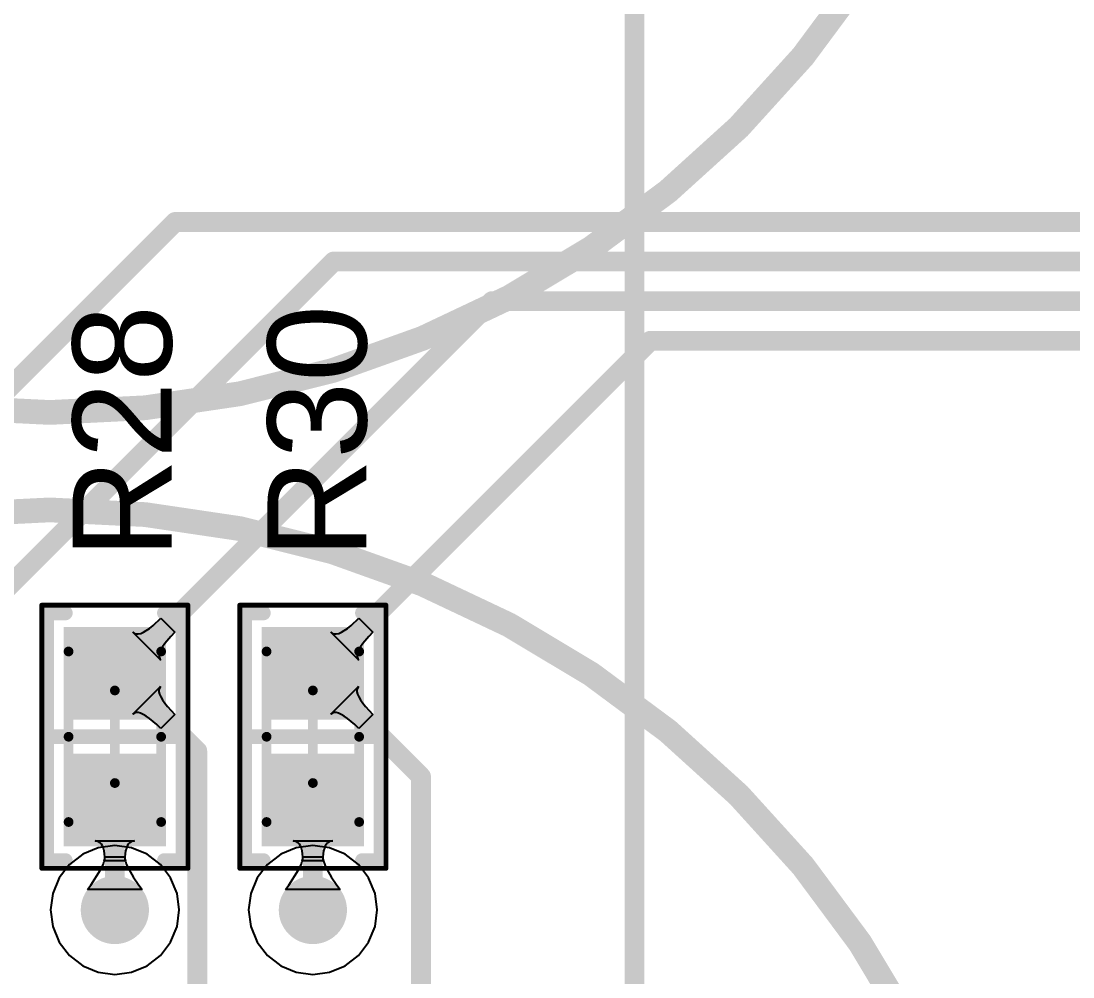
# Model space of a CAD drawing. Header units: inches. Extents: x -0.01 to 3.94, y -0.06 to 4.68.
# Drawn here: x 0.3821 to 0.8071, y 1.5829 to 1.9692 of the extents above; entities that cross this region are included whole.
import ezdxf

# ---------------------------------------------------------------- set-up
doc = ezdxf.new("R2010")
doc.units = ezdxf.units.IN
doc.header["$MEASUREMENT"] = 0
for name, color, linetype in [('Bottom Layer', 5, 'Continuous'), ('Int1 -GND)', 16, 'Continuous'), ('Int2 -PWR)', 76, 'Continuous'), ('PCBD Notes', 76, 'Continuous'), ('Top 3D Body', 56, 'Continuous'), ('Top Courtyard', 56, 'Continuous'), ('Top Layer', 1, 'Continuous'), ('Top Overlay', 2, 'Continuous'), ('Top Paste', 8, 'Continuous'), ('Top Solder', 216, 'Continuous'), ('Via Holes', 16, 'Continuous')]:
    doc.layers.add(name, color=color, linetype=linetype)
doc.styles.add('Arial', font='', dxfattribs={"height": 0.2})
doc.styles.get('Arial').set_extended_font_data('Arial')

# ---------------------------------------------------------------- blocks, each defined once
blk = doc.blocks.new('RES_0603_1608_524')
at = {"layer": 'Top Layer'}
for points in [[(-0.0423222, -0.0187007), (-0.0423222, 0.0187009), (-0.0088576, 0.0187009), (-0.0088576, -0.0187007)], [(0.0088578, -0.0187007), (0.0088578, 0.0187009), (0.0423224, 0.0187009), (0.0423224, -0.0187007)]]:
    blk.add_hatch(color=1, dxfattribs=at).paths.add_polyline_path(points)
at = {"layer": 'Top Paste'}
for points in [[(-0.0423222, -0.0187007), (-0.0423222, 0.0187009), (-0.0088576, 0.0187009), (-0.0088576, -0.0187007)], [(0.0088578, -0.0187007), (0.0088578, 0.0187009), (0.0423224, 0.0187009), (0.0423224, -0.0187007)]]:
    blk.add_hatch(color=8, dxfattribs=at).paths.add_polyline_path(points)
at = {"layer": 'Top Solder'}
for points in [[(-0.0442907, -0.0206692), (-0.0442907, 0.0206694), (-0.0068891, 0.0206694), (-0.0068891, -0.0206692)], [(0.0068893, -0.0206692), (0.0068893, 0.0206694), (0.0442909, 0.0206694), (0.0442909, -0.0206692)]]:
    blk.add_hatch(color=216, dxfattribs=at).paths.add_polyline_path(points)
at = {"layer": 'Top 3D Body'}
for points in [[(-0.0344479, 0.0187001, 0.003937, 0.003937, 0), (0.0344481, 0.0187001, 0.003937, 0.003937, 0)], [(-0.0344479, 0.0187001, 0.003937, 0.003937, 0), (-0.0344479, -0.0186999, 0.003937, 0.003937, 0)], [(0.0344481, 0.0187001, 0.003937, 0.003937, 0), (0.0344481, -0.0186999, 0.003937, 0.003937, 0)], [(-0.0344479, -0.0186999, 0.003937, 0.003937, 0), (0.0344481, -0.0186999, 0.003937, 0.003937, 0)]]:
    blk.add_lwpolyline(points, format="xyseb", dxfattribs=at)
for points in [[(-0.0354321, 0.0187001, 0.0019685, 0.0019685, 1), (-0.0334637, 0.0187001, 0.0019685, 0.0019685, 1)], [(-0.0354321, 0.0187001, 0.0019685, 0.0019685, 1), (-0.0334637, 0.0187001, 0.0019685, 0.0019685, 1)], [(0.0334639, 0.0187001, 0.0019685, 0.0019685, 1), (0.0354323, 0.0187001, 0.0019685, 0.0019685, 1)], [(0.0334639, 0.0187001, 0.0019685, 0.0019685, 1), (0.0354323, 0.0187001, 0.0019685, 0.0019685, 1)], [(-0.0354321, -0.0186999, 0.0019685, 0.0019685, 1), (-0.0334637, -0.0186999, 0.0019685, 0.0019685, 1)], [(-0.0354321, -0.0186999, 0.0019685, 0.0019685, 1), (-0.0334637, -0.0186999, 0.0019685, 0.0019685, 1)], [(0.0334639, -0.0186999, 0.0019685, 0.0019685, 1), (0.0354323, -0.0186999, 0.0019685, 0.0019685, 1)], [(0.0334639, -0.0186999, 0.0019685, 0.0019685, 1), (0.0354323, -0.0186999, 0.0019685, 0.0019685, 1)]]:
    blk.add_lwpolyline(points, format="xyseb", close=True, dxfattribs=at)
at = {"layer": 'Top Courtyard'}
for points in [[(-0.0531499, 0.0295281, 0.0019685, 0.0019685, 0), (0.0531501, 0.0295281, 0.0019685, 0.0019685, 0)], [(-0.0531499, 0.0295281, 0.0019685, 0.0019685, 0), (-0.0531499, -0.0295279, 0.0019685, 0.0019685, 0)], [(0.0531501, 0.0295281, 0.0019685, 0.0019685, 0), (0.0531501, -0.0295279, 0.0019685, 0.0019685, 0)], [(1e-07, 0.0187001, 0.003937, 0.003937, 0), (1e-07, -0.0186999, 0.003937, 0.003937, 0)], [(-0.0186999, 1e-07, 0.003937, 0.003937, 0), (0.0187001, 1e-07, 0.003937, 0.003937, 0)], [(-0.0531499, -0.0295279, 0.0019685, 0.0019685, 0), (0.0531501, -0.0295279, 0.0019685, 0.0019685, 0)]]:
    blk.add_lwpolyline(points, format="xyseb", dxfattribs=at)
for points in [[(-0.053642, 0.0295281, 0.0009842, 0.0009842, 1), (-0.0526578, 0.0295281, 0.0009842, 0.0009842, 1)], [(-0.053642, 0.0295281, 0.0009842, 0.0009842, 1), (-0.0526578, 0.0295281, 0.0009842, 0.0009842, 1)], [(0.052658, 0.0295281, 0.0009842, 0.0009842, 1), (0.0536422, 0.0295281, 0.0009842, 0.0009842, 1)], [(0.052658, 0.0295281, 0.0009842, 0.0009842, 1), (0.0536422, 0.0295281, 0.0009842, 0.0009842, 1)], [(-0.0009841, 0.0187001, 0.0019685, 0.0019685, 1), (0.0009843, 0.0187001, 0.0019685, 0.0019685, 1)], [(-0.0196841, 1e-07, 0.0019685, 0.0019685, 1), (-0.0177157, 1e-07, 0.0019685, 0.0019685, 1)], [(0.0177159, 1e-07, 0.0019685, 0.0019685, 1), (0.0196843, 1e-07, 0.0019685, 0.0019685, 1)], [(-0.0009841, -0.0186999, 0.0019685, 0.0019685, 1), (0.0009843, -0.0186999, 0.0019685, 0.0019685, 1)], [(-0.053642, -0.0295279, 0.0009842, 0.0009842, 1), (-0.0526578, -0.0295279, 0.0009842, 0.0009842, 1)], [(-0.053642, -0.0295279, 0.0009842, 0.0009842, 1), (-0.0526578, -0.0295279, 0.0009842, 0.0009842, 1)], [(0.052658, -0.0295279, 0.0009842, 0.0009842, 1), (0.0536422, -0.0295279, 0.0009842, 0.0009842, 1)], [(0.052658, -0.0295279, 0.0009842, 0.0009842, 1), (0.0536422, -0.0295279, 0.0009842, 0.0009842, 1)]]:
    blk.add_lwpolyline(points, format="xyseb", close=True, dxfattribs=at)
at = {"layer": 'Top Overlay'}
for points in [[(-0.0499999, 0.0275581, 0.0059055, 0.0059055, 0), (0.0500001, 0.0275581, 0.0059055, 0.0059055, 0)], [(-0.0499999, 0.0275581, 0.0059055, 0.0059055, 0), (-0.0499999, 0.0200001, 0.0059055, 0.0059055, 0)], [(1e-07, 0.0275581, 0.0059055, 0.0059055, 0), (1e-07, -0.0275599, 0.0059055, 0.0059055, 0)], [(0.0500001, 0.0275581, 0.0059055, 0.0059055, 0), (0.0500001, 0.0200001, 0.0059055, 0.0059055, 0)], [(-0.0499999, -0.0199999, 0.0059055, 0.0059055, 0), (-0.0499999, -0.0275599, 0.0059055, 0.0059055, 0)], [(0.0500001, -0.0199999, 0.0059055, 0.0059055, 0), (0.0500001, -0.0275599, 0.0059055, 0.0059055, 0)], [(-0.0499999, -0.0275599, 0.0059055, 0.0059055, 0), (0.0500001, -0.0275599, 0.0059055, 0.0059055, 0)]]:
    blk.add_lwpolyline(points, format="xyseb", dxfattribs=at)
for points in [[(-0.0514763, 0.0275581, 0.0029527, 0.0029527, 1), (-0.0485235, 0.0275581, 0.0029527, 0.0029527, 1)], [(-0.0514763, 0.0275581, 0.0029527, 0.0029527, 1), (-0.0485235, 0.0275581, 0.0029527, 0.0029527, 1)], [(-0.0014763, 0.0275581, 0.0029527, 0.0029527, 1), (0.0014765, 0.0275581, 0.0029527, 0.0029527, 1)], [(0.0485237, 0.0275581, 0.0029527, 0.0029527, 1), (0.0514765, 0.0275581, 0.0029527, 0.0029527, 1)], [(0.0485237, 0.0275581, 0.0029527, 0.0029527, 1), (0.0514765, 0.0275581, 0.0029527, 0.0029527, 1)], [(-0.0514763, 0.0200001, 0.0029527, 0.0029527, 1), (-0.0485235, 0.0200001, 0.0029527, 0.0029527, 1)], [(0.0485237, 0.0200001, 0.0029527, 0.0029527, 1), (0.0514765, 0.0200001, 0.0029527, 0.0029527, 1)], [(-0.0514763, -0.0199999, 0.0029527, 0.0029527, 1), (-0.0485235, -0.0199999, 0.0029527, 0.0029527, 1)], [(0.0485237, -0.0199999, 0.0029527, 0.0029527, 1), (0.0514765, -0.0199999, 0.0029527, 0.0029527, 1)], [(-0.0514763, -0.0275599, 0.0029527, 0.0029527, 1), (-0.0485235, -0.0275599, 0.0029527, 0.0029527, 1)], [(-0.0514763, -0.0275599, 0.0029527, 0.0029527, 1), (-0.0485235, -0.0275599, 0.0029527, 0.0029527, 1)], [(-0.0014763, -0.0275599, 0.0029527, 0.0029527, 1), (0.0014765, -0.0275599, 0.0029527, 0.0029527, 1)], [(0.0485237, -0.0275599, 0.0029527, 0.0029527, 1), (0.0514765, -0.0275599, 0.0029527, 0.0029527, 1)], [(0.0485237, -0.0275599, 0.0029527, 0.0029527, 1), (0.0514765, -0.0275599, 0.0029527, 0.0029527, 1)]]:
    blk.add_lwpolyline(points, format="xyseb", close=True, dxfattribs=at)
blk = doc.blocks.new('RES_0603_1608_526')
at = {"layer": 'Top Layer'}
for points in [[(-0.0423222, -0.0187007), (-0.0423222, 0.0187009), (-0.0088576, 0.0187009), (-0.0088576, -0.0187007)], [(0.0088578, -0.0187007), (0.0088578, 0.0187009), (0.0423224, 0.0187009), (0.0423224, -0.0187007)]]:
    blk.add_hatch(color=1, dxfattribs=at).paths.add_polyline_path(points)
at = {"layer": 'Top Paste'}
for points in [[(-0.0423222, -0.0187007), (-0.0423222, 0.0187009), (-0.0088576, 0.0187009), (-0.0088576, -0.0187007)], [(0.0088578, -0.0187007), (0.0088578, 0.0187009), (0.0423224, 0.0187009), (0.0423224, -0.0187007)]]:
    blk.add_hatch(color=8, dxfattribs=at).paths.add_polyline_path(points)
at = {"layer": 'Top Solder'}
for points in [[(-0.0442907, -0.0206692), (-0.0442907, 0.0206694), (-0.0068891, 0.0206694), (-0.0068891, -0.0206692)], [(0.0068893, -0.0206692), (0.0068893, 0.0206694), (0.0442909, 0.0206694), (0.0442909, -0.0206692)]]:
    blk.add_hatch(color=216, dxfattribs=at).paths.add_polyline_path(points)
at = {"layer": 'Top 3D Body'}
for points in [[(-0.0344479, 0.0187001, 0.003937, 0.003937, 0), (0.0344481, 0.0187001, 0.003937, 0.003937, 0)], [(-0.0344479, 0.0187001, 0.003937, 0.003937, 0), (-0.0344479, -0.0186999, 0.003937, 0.003937, 0)], [(0.0344481, 0.0187001, 0.003937, 0.003937, 0), (0.0344481, -0.0186999, 0.003937, 0.003937, 0)], [(-0.0344479, -0.0186999, 0.003937, 0.003937, 0), (0.0344481, -0.0186999, 0.003937, 0.003937, 0)]]:
    blk.add_lwpolyline(points, format="xyseb", dxfattribs=at)
for points in [[(-0.0354321, 0.0187001, 0.0019685, 0.0019685, 1), (-0.0334637, 0.0187001, 0.0019685, 0.0019685, 1)], [(-0.0354321, 0.0187001, 0.0019685, 0.0019685, 1), (-0.0334637, 0.0187001, 0.0019685, 0.0019685, 1)], [(0.0334639, 0.0187001, 0.0019685, 0.0019685, 1), (0.0354323, 0.0187001, 0.0019685, 0.0019685, 1)], [(0.0334639, 0.0187001, 0.0019685, 0.0019685, 1), (0.0354323, 0.0187001, 0.0019685, 0.0019685, 1)], [(-0.0354321, -0.0186999, 0.0019685, 0.0019685, 1), (-0.0334637, -0.0186999, 0.0019685, 0.0019685, 1)], [(-0.0354321, -0.0186999, 0.0019685, 0.0019685, 1), (-0.0334637, -0.0186999, 0.0019685, 0.0019685, 1)], [(0.0334639, -0.0186999, 0.0019685, 0.0019685, 1), (0.0354323, -0.0186999, 0.0019685, 0.0019685, 1)], [(0.0334639, -0.0186999, 0.0019685, 0.0019685, 1), (0.0354323, -0.0186999, 0.0019685, 0.0019685, 1)]]:
    blk.add_lwpolyline(points, format="xyseb", close=True, dxfattribs=at)
at = {"layer": 'Top Courtyard'}
for points in [[(-0.0531499, 0.0295281, 0.0019685, 0.0019685, 0), (0.0531501, 0.0295281, 0.0019685, 0.0019685, 0)], [(-0.0531499, 0.0295281, 0.0019685, 0.0019685, 0), (-0.0531499, -0.0295279, 0.0019685, 0.0019685, 0)], [(0.0531501, 0.0295281, 0.0019685, 0.0019685, 0), (0.0531501, -0.0295279, 0.0019685, 0.0019685, 0)], [(1e-07, 0.0187001, 0.003937, 0.003937, 0), (1e-07, -0.0186999, 0.003937, 0.003937, 0)], [(-0.0186999, 1e-07, 0.003937, 0.003937, 0), (0.0187001, 1e-07, 0.003937, 0.003937, 0)], [(-0.0531499, -0.0295279, 0.0019685, 0.0019685, 0), (0.0531501, -0.0295279, 0.0019685, 0.0019685, 0)]]:
    blk.add_lwpolyline(points, format="xyseb", dxfattribs=at)
for points in [[(-0.053642, 0.0295281, 0.0009842, 0.0009842, 1), (-0.0526578, 0.0295281, 0.0009842, 0.0009842, 1)], [(-0.053642, 0.0295281, 0.0009842, 0.0009842, 1), (-0.0526578, 0.0295281, 0.0009842, 0.0009842, 1)], [(0.052658, 0.0295281, 0.0009842, 0.0009842, 1), (0.0536422, 0.0295281, 0.0009842, 0.0009842, 1)], [(0.052658, 0.0295281, 0.0009842, 0.0009842, 1), (0.0536422, 0.0295281, 0.0009842, 0.0009842, 1)], [(-0.0009841, 0.0187001, 0.0019685, 0.0019685, 1), (0.0009843, 0.0187001, 0.0019685, 0.0019685, 1)], [(-0.0196841, 1e-07, 0.0019685, 0.0019685, 1), (-0.0177157, 1e-07, 0.0019685, 0.0019685, 1)], [(0.0177159, 1e-07, 0.0019685, 0.0019685, 1), (0.0196843, 1e-07, 0.0019685, 0.0019685, 1)], [(-0.0009841, -0.0186999, 0.0019685, 0.0019685, 1), (0.0009843, -0.0186999, 0.0019685, 0.0019685, 1)], [(-0.053642, -0.0295279, 0.0009842, 0.0009842, 1), (-0.0526578, -0.0295279, 0.0009842, 0.0009842, 1)], [(-0.053642, -0.0295279, 0.0009842, 0.0009842, 1), (-0.0526578, -0.0295279, 0.0009842, 0.0009842, 1)], [(0.052658, -0.0295279, 0.0009842, 0.0009842, 1), (0.0536422, -0.0295279, 0.0009842, 0.0009842, 1)], [(0.052658, -0.0295279, 0.0009842, 0.0009842, 1), (0.0536422, -0.0295279, 0.0009842, 0.0009842, 1)]]:
    blk.add_lwpolyline(points, format="xyseb", close=True, dxfattribs=at)
at = {"layer": 'Top Overlay'}
for points in [[(-0.0499999, 0.0275581, 0.0059055, 0.0059055, 0), (0.0500001, 0.0275581, 0.0059055, 0.0059055, 0)], [(-0.0499999, 0.0275581, 0.0059055, 0.0059055, 0), (-0.0499999, 0.0200001, 0.0059055, 0.0059055, 0)], [(1e-07, 0.0275581, 0.0059055, 0.0059055, 0), (1e-07, -0.0275599, 0.0059055, 0.0059055, 0)], [(0.0500001, 0.0275581, 0.0059055, 0.0059055, 0), (0.0500001, 0.0200001, 0.0059055, 0.0059055, 0)], [(-0.0499999, -0.0199999, 0.0059055, 0.0059055, 0), (-0.0499999, -0.0275599, 0.0059055, 0.0059055, 0)], [(0.0500001, -0.0199999, 0.0059055, 0.0059055, 0), (0.0500001, -0.0275599, 0.0059055, 0.0059055, 0)], [(-0.0499999, -0.0275599, 0.0059055, 0.0059055, 0), (0.0500001, -0.0275599, 0.0059055, 0.0059055, 0)]]:
    blk.add_lwpolyline(points, format="xyseb", dxfattribs=at)
for points in [[(-0.0514763, 0.0275581, 0.0029527, 0.0029527, 1), (-0.0485235, 0.0275581, 0.0029527, 0.0029527, 1)], [(-0.0514763, 0.0275581, 0.0029527, 0.0029527, 1), (-0.0485235, 0.0275581, 0.0029527, 0.0029527, 1)], [(-0.0014763, 0.0275581, 0.0029527, 0.0029527, 1), (0.0014765, 0.0275581, 0.0029527, 0.0029527, 1)], [(0.0485237, 0.0275581, 0.0029527, 0.0029527, 1), (0.0514765, 0.0275581, 0.0029527, 0.0029527, 1)], [(0.0485237, 0.0275581, 0.0029527, 0.0029527, 1), (0.0514765, 0.0275581, 0.0029527, 0.0029527, 1)], [(-0.0514763, 0.0200001, 0.0029527, 0.0029527, 1), (-0.0485235, 0.0200001, 0.0029527, 0.0029527, 1)], [(0.0485237, 0.0200001, 0.0029527, 0.0029527, 1), (0.0514765, 0.0200001, 0.0029527, 0.0029527, 1)], [(-0.0514763, -0.0199999, 0.0029527, 0.0029527, 1), (-0.0485235, -0.0199999, 0.0029527, 0.0029527, 1)], [(0.0485237, -0.0199999, 0.0029527, 0.0029527, 1), (0.0514765, -0.0199999, 0.0029527, 0.0029527, 1)], [(-0.0514763, -0.0275599, 0.0029527, 0.0029527, 1), (-0.0485235, -0.0275599, 0.0029527, 0.0029527, 1)], [(-0.0514763, -0.0275599, 0.0029527, 0.0029527, 1), (-0.0485235, -0.0275599, 0.0029527, 0.0029527, 1)], [(-0.0014763, -0.0275599, 0.0029527, 0.0029527, 1), (0.0014765, -0.0275599, 0.0029527, 0.0029527, 1)], [(0.0485237, -0.0275599, 0.0029527, 0.0029527, 1), (0.0514765, -0.0275599, 0.0029527, 0.0029527, 1)], [(0.0485237, -0.0275599, 0.0029527, 0.0029527, 1), (0.0514765, -0.0275599, 0.0029527, 0.0029527, 1)]]:
    blk.add_lwpolyline(points, format="xyseb", close=True, dxfattribs=at)

msp = doc.modelspace()

# ---------------------------------------------------------------- hatches: boundary and pattern name
at = {"layer": 'Bottom Layer'}
h = msp.add_hatch(color=5, dxfattribs=at)
edge = h.paths.add_edge_path()
edge.add_arc((0.4199999, 1.6100001), 0.0137795, 0, 360)
h = msp.add_hatch(color=5, dxfattribs=at)
edge = h.paths.add_edge_path()
edge.add_arc((0.5, 1.61), 0.0137795, 0, 360)
at = {"layer": 'Int1 -GND)'}
h = msp.add_hatch(color=7, dxfattribs=at)
edge = h.paths.add_edge_path()
edge.add_arc((0.4199999, 1.6100001), 0.0137795, 0, 360)
h = msp.add_hatch(color=7, dxfattribs=at)
edge = h.paths.add_edge_path()
edge.add_arc((0.5, 1.61), 0.0137795, 0, 360)
at = {"layer": 'Int2 -PWR)'}
h = msp.add_hatch(color=7, dxfattribs=at)
edge = h.paths.add_edge_path()
edge.add_arc((0.4199999, 1.6100001), 0.0137795, 0, 360)
h = msp.add_hatch(color=7, dxfattribs=at)
edge = h.paths.add_edge_path()
edge.add_arc((0.5, 1.61), 0.0137795, 0, 360)
at = {"layer": 'Top Layer'}
h = msp.add_hatch(color=1, dxfattribs=at)
edge = h.paths.add_edge_path()
edge.add_arc((0.4199999, 1.6100001), 0.0137795, 0, 360)
h = msp.add_hatch(color=1, dxfattribs=at)
edge = h.paths.add_edge_path()
edge.add_arc((0.5, 1.61), 0.0137795, 0, 360)
at = {"layer": 'Via Holes'}
h = msp.add_hatch(color=7, dxfattribs=at)
edge = h.paths.add_edge_path()
edge.add_arc((0.4199999, 1.6100001), 0.0068897, 0, 360)
h = msp.add_hatch(color=7, dxfattribs=at)
edge = h.paths.add_edge_path()
edge.add_arc((0.5, 1.61), 0.0068897, 0, 360)

# ---------------------------------------------------------------- linework, layer by layer
at = {"layer": 'Bottom Layer'}
msp.add_lwpolyline([(0.6299213, 2.9207781, 0.008, 0.008, 0), (0.6299214, 1.2199214, 0.008, 0.008, 0)], format="xyseb", dxfattribs=at)
at = {"layer": 'Int2 -PWR)'}
for p, q in [((0.4069989, 1.6325185), (0.4016137, 1.6283863)), ((0.4132701, 1.6351161), (0.4069989, 1.6325185)), ((0.4199999, 1.6360021), (0.4132701, 1.6351161)), ((0.4267297, 1.6351161), (0.4199999, 1.6360021)), ((0.4330009, 1.6325185), (0.4267297, 1.6351161)), ((0.4383861, 1.6283863), (0.4330009, 1.6325185)), ((0.486999, 1.6325184), (0.4816138, 1.6283862)), ((0.4932702, 1.635116), (0.486999, 1.6325184)), ((0.5, 1.636002), (0.4932702, 1.635116)), ((0.5067298, 1.635116), (0.5, 1.636002)), ((0.513001, 1.6325184), (0.5067298, 1.635116)), ((0.5183862, 1.6283862), (0.513001, 1.6325184)), ((0.4016137, 1.6283863), (0.3974815, 1.6230011)), ((0.4425183, 1.6230011), (0.4383861, 1.6283863)), ((0.4816138, 1.6283862), (0.4774816, 1.623001)), ((0.5225184, 1.623001), (0.5183862, 1.6283862)), ((0.3974815, 1.6230011), (0.3948839, 1.6167299)), ((0.4451159, 1.6167299), (0.4425183, 1.6230011)), ((0.4774816, 1.623001), (0.474884, 1.6167298)), ((0.525116, 1.6167298), (0.5225184, 1.623001)), ((0.3948839, 1.6167299), (0.3939979, 1.6100001)), ((0.4460019, 1.6100001), (0.4451159, 1.6167299)), ((0.474884, 1.6167298), (0.473998, 1.61)), ((0.526002, 1.61), (0.525116, 1.6167298)), ((0.3939979, 1.6100001), (0.3948839, 1.6032703)), ((0.4451159, 1.6032703), (0.4460019, 1.6100001)), ((0.473998, 1.61), (0.474884, 1.6032702)), ((0.525116, 1.6032702), (0.526002, 1.61)), ((0.3948839, 1.6032703), (0.3974815, 1.5969991)), ((0.4425183, 1.5969991), (0.4451159, 1.6032703)), ((0.474884, 1.6032702), (0.4774816, 1.596999)), ((0.5225184, 1.596999), (0.525116, 1.6032702)), ((0.3974815, 1.5969991), (0.4016137, 1.5916139)), ((0.4383861, 1.5916139), (0.4425183, 1.5969991)), ((0.4774816, 1.596999), (0.4816138, 1.5916138)), ((0.5183862, 1.5916138), (0.5225184, 1.596999)), ((0.4016137, 1.5916139), (0.4069989, 1.5874817)), ((0.4330009, 1.5874817), (0.4383861, 1.5916139)), ((0.4816138, 1.5916138), (0.486999, 1.5874816)), ((0.513001, 1.5874816), (0.5183862, 1.5916138)), ((0.4069989, 1.5874817), (0.4132701, 1.5848841)), ((0.4267297, 1.5848841), (0.4330009, 1.5874817)), ((0.486999, 1.5874816), (0.4932702, 1.584884)), ((0.5067298, 1.584884), (0.513001, 1.5874816)), ((0.4132701, 1.5848841), (0.4199999, 1.5839981)), ((0.4199999, 1.5839981), (0.4267297, 1.5848841)), ((0.4932702, 1.584884), (0.5, 1.583998)), ((0.5, 1.583998), (0.5067298, 1.584884))]:
    msp.add_line(p, q, dxfattribs=at)
at = {"layer": 'PCBD Notes'}
for points in [[(0.7874016, 2.2047244, 0.01, 0.01, 1), (0, 2.2047244, 0.01, 0.01, 1)], [(0.7874016, 1.3779527, 0.01, 0.01, 1), (0, 1.3779527, 0.01, 0.01, 1)]]:
    msp.add_lwpolyline(points, format="xyseb", close=True, dxfattribs=at)
at = {"layer": 'Top Layer'}
for p, q in [((0.4354129, 1.7249177), (0.4385807, 1.7278593)), ((0.4385807, 1.7278593), (0.4442376, 1.7222024)), ((0.5154129, 1.7249177), (0.5185807, 1.7278593)), ((0.5185807, 1.7278593), (0.5242376, 1.7222024)), ((0.4385807, 1.7108887), (0.427267, 1.7222024)), ((0.427267, 1.7222024), (0.4278892, 1.7217499)), ((0.4278892, 1.7217499), (0.4286246, 1.7215236)), ((0.4286246, 1.7215236), (0.4294732, 1.7215236)), ((0.4294732, 1.7215236), (0.4304348, 1.7217499)), ((0.4304348, 1.7217499), (0.4315096, 1.7222024)), ((0.4315096, 1.7222024), (0.4326976, 1.7228812)), ((0.4326976, 1.7228812), (0.4339986, 1.7237863)), ((0.4339986, 1.7237863), (0.4354129, 1.7249177)), ((0.4442376, 1.7222024), (0.4426536, 1.7205619)), ((0.5185807, 1.7108887), (0.507267, 1.7222024)), ((0.507267, 1.7222024), (0.5078892, 1.7217499)), ((0.5078892, 1.7217499), (0.5086246, 1.7215236)), ((0.5086246, 1.7215236), (0.5094732, 1.7215236)), ((0.5094732, 1.7215236), (0.5104348, 1.7217499)), ((0.5104348, 1.7217499), (0.5115096, 1.7222024)), ((0.5115096, 1.7222024), (0.5126976, 1.7228812)), ((0.5126976, 1.7228812), (0.5139986, 1.7237863)), ((0.5139986, 1.7237863), (0.5154129, 1.7249177)), ((0.5242376, 1.7222024), (0.5226536, 1.7205619)), ((0.4401646, 1.7176203), (0.4392595, 1.7163193)), ((0.4426536, 1.7205619), (0.4401646, 1.7176203)), ((0.5201646, 1.7176203), (0.5192595, 1.7163193)), ((0.5226536, 1.7205619), (0.5201646, 1.7176203)), ((0.4381282, 1.7140565), (0.4379019, 1.7130949)), ((0.4379019, 1.7130949), (0.4379019, 1.7122463)), ((0.4385807, 1.7151313), (0.4381282, 1.7140565)), ((0.4392595, 1.7163193), (0.4385807, 1.7151313)), ((0.5181282, 1.7140565), (0.5179019, 1.7130949)), ((0.5179019, 1.7130949), (0.5179019, 1.7122463)), ((0.5185807, 1.7151313), (0.5181282, 1.7140565)), ((0.5192595, 1.7163193), (0.5185807, 1.7151313)), ((0.4379019, 1.7122463), (0.4381282, 1.7115109)), ((0.4381282, 1.7115109), (0.4385807, 1.7108887)), ((0.5179019, 1.7122463), (0.5181282, 1.7115109)), ((0.5181282, 1.7115109), (0.5185807, 1.7108887)), ((0.427267, 1.6890978), (0.4384607, 1.7002915)), ((0.4384607, 1.7002915), (0.4380202, 1.6996801)), ((0.507267, 1.6890978), (0.5184607, 1.7002915)), ((0.5184607, 1.7002915), (0.5180202, 1.6996801)), ((0.4380202, 1.6996801), (0.4378059, 1.6989531)), ((0.4378059, 1.6989531), (0.4378179, 1.6981105)), ((0.4378179, 1.6981105), (0.4380562, 1.6971525)), ((0.4380562, 1.6971525), (0.4385207, 1.6960789)), ((0.4385207, 1.6960789), (0.4392115, 1.6948897)), ((0.5180202, 1.6996801), (0.5178059, 1.6989531)), ((0.5178059, 1.6989531), (0.5178179, 1.6981105)), ((0.5178179, 1.6981105), (0.5180562, 1.6971525)), ((0.5180562, 1.6971525), (0.5185207, 1.6960789)), ((0.5185207, 1.6960789), (0.5192115, 1.6948897)), ((0.4392115, 1.6948897), (0.4401286, 1.6935851)), ((0.4401286, 1.6935851), (0.441272, 1.6921648)), ((0.441272, 1.6921648), (0.4442376, 1.6889778)), ((0.5192115, 1.6948897), (0.5201286, 1.6935851)), ((0.5201286, 1.6935851), (0.521272, 1.6921648)), ((0.521272, 1.6921648), (0.5242376, 1.6889778)), ((0.4278784, 1.6895383), (0.427267, 1.6890978)), ((0.4286054, 1.6897526), (0.4278784, 1.6895383)), ((0.429448, 1.6897406), (0.4286054, 1.6897526)), ((0.430406, 1.6895023), (0.429448, 1.6897406)), ((0.4314796, 1.6890378), (0.430406, 1.6895023)), ((0.4326688, 1.688347), (0.4314796, 1.6890378)), ((0.4339734, 1.6874299), (0.4326688, 1.688347)), ((0.4369294, 1.6849169), (0.4339734, 1.6874299)), ((0.4442376, 1.6889778), (0.4385807, 1.6833209)), ((0.5078784, 1.6895383), (0.507267, 1.6890978)), ((0.5086054, 1.6897526), (0.5078784, 1.6895383)), ((0.509448, 1.6897406), (0.5086054, 1.6897526)), ((0.510406, 1.6895023), (0.509448, 1.6897406)), ((0.5114796, 1.6890378), (0.510406, 1.6895023)), ((0.5126688, 1.688347), (0.5114796, 1.6890378)), ((0.5139734, 1.6874299), (0.5126688, 1.688347)), ((0.5169294, 1.6849169), (0.5139734, 1.6874299)), ((0.5242376, 1.6889778), (0.5185807, 1.6833209)), ((0.4385807, 1.6833209), (0.4369294, 1.6849169)), ((0.5185807, 1.6833209), (0.5169294, 1.6849169)), ((0.4127599, 1.6378366), (0.4119999, 1.6379178)), ((0.4119999, 1.6379178), (0.4279999, 1.6379178)), ((0.4134399, 1.637593), (0.4127599, 1.6378366)), ((0.4140399, 1.637187), (0.4134399, 1.637593)), ((0.4145599, 1.6366186), (0.4140399, 1.637187)), ((0.4149999, 1.6358878), (0.4145599, 1.6366186)), ((0.4254399, 1.6366186), (0.4249999, 1.6358878)), ((0.4259599, 1.637187), (0.4254399, 1.6366186)), ((0.4265599, 1.637593), (0.4259599, 1.637187)), ((0.4272399, 1.6378366), (0.4265599, 1.637593)), ((0.4279999, 1.6379178), (0.4272399, 1.6378366)), ((0.4927599, 1.6378366), (0.4919999, 1.6379178)), ((0.4919999, 1.6379178), (0.5079999, 1.6379178)), ((0.4934399, 1.637593), (0.4927599, 1.6378366)), ((0.4940399, 1.637187), (0.4934399, 1.637593)), ((0.4945599, 1.6366186), (0.4940399, 1.637187)), ((0.4949999, 1.6358878), (0.4945599, 1.6366186)), ((0.5054399, 1.6366186), (0.5049999, 1.6358878)), ((0.5059599, 1.637187), (0.5054399, 1.6366186)), ((0.5065599, 1.637593), (0.5059599, 1.637187)), ((0.5072399, 1.6378366), (0.5065599, 1.637593)), ((0.5079999, 1.6379178), (0.5072399, 1.6378366)), ((0.4153599, 1.6349946), (0.4149999, 1.6358878)), ((0.4156399, 1.633939), (0.4153599, 1.6349946)), ((0.4158399, 1.632721), (0.4156399, 1.633939)), ((0.4159599, 1.6313406), (0.4158399, 1.632721)), ((0.4241599, 1.632721), (0.4240399, 1.6313406)), ((0.4243599, 1.633939), (0.4241599, 1.632721)), ((0.4246399, 1.6349946), (0.4243599, 1.633939)), ((0.4249999, 1.6358878), (0.4246399, 1.6349946)), ((0.4953599, 1.6349946), (0.4949999, 1.6358878)), ((0.4956399, 1.633939), (0.4953599, 1.6349946)), ((0.4958399, 1.632721), (0.4956399, 1.633939)), ((0.4959599, 1.6313406), (0.4958399, 1.632721)), ((0.5041599, 1.632721), (0.5040399, 1.6313406)), ((0.5043599, 1.633939), (0.5041599, 1.632721)), ((0.5046399, 1.6349946), (0.5043599, 1.633939)), ((0.5049999, 1.6358878), (0.5046399, 1.6349946)), ((0.4148769, 1.6275053), (0.4153682, 1.6286579)), ((0.4153682, 1.6286579), (0.4157192, 1.6297002)), ((0.4157192, 1.6297002), (0.4159297, 1.6306322)), ((0.4159297, 1.6306322), (0.4159999, 1.631454)), ((0.4159999, 1.6297978), (0.4159599, 1.6313406)), ((0.4159999, 1.631454), (0.4239999, 1.631454)), ((0.4239999, 1.6297978), (0.4159999, 1.6297978)), ((0.4239999, 1.631454), (0.4240701, 1.6306322)), ((0.4240399, 1.6313406), (0.4239999, 1.6297978)), ((0.4240701, 1.6306322), (0.4242806, 1.6297002)), ((0.4242806, 1.6297002), (0.4246316, 1.6286579)), ((0.4246316, 1.6286579), (0.4251229, 1.6275053)), ((0.4948769, 1.6275052), (0.4953682, 1.6286577)), ((0.4953682, 1.6286577), (0.4957192, 1.6297)), ((0.4957192, 1.6297), (0.4959297, 1.6306321)), ((0.4959297, 1.6306321), (0.4959999, 1.6314539)), ((0.4959999, 1.6297978), (0.4959599, 1.6313406)), ((0.4959999, 1.6314539), (0.5039999, 1.631454)), ((0.5039999, 1.6297978), (0.4959999, 1.6297978)), ((0.5039999, 1.631454), (0.5040701, 1.6306322)), ((0.5040399, 1.6313406), (0.5039999, 1.6297978)), ((0.5040701, 1.6306322), (0.5042806, 1.6297001)), ((0.5042806, 1.6297001), (0.5046316, 1.6286578)), ((0.5046316, 1.6286578), (0.5051229, 1.6275053)), ((0.4103149, 1.6200888), (0.4142453, 1.6262425)), ((0.4142453, 1.6262425), (0.4148769, 1.6275053)), ((0.4251229, 1.6275053), (0.4257545, 1.6262425)), ((0.4257545, 1.6262425), (0.427439, 1.6233861)), ((0.4903149, 1.6200886), (0.4942453, 1.6262424)), ((0.4942453, 1.6262424), (0.4948769, 1.6275052)), ((0.5051229, 1.6275053), (0.5057546, 1.6262425)), ((0.5057546, 1.6262425), (0.507439, 1.6233861)), ((0.4089814, 1.6182747), (0.4103149, 1.6200888)), ((0.427439, 1.6233861), (0.4296849, 1.6200888)), ((0.4296849, 1.6200888), (0.4310184, 1.6182747)), ((0.4889814, 1.6182745), (0.4903149, 1.6200886)), ((0.507439, 1.6233861), (0.509685, 1.6200887)), ((0.509685, 1.6200887), (0.5110185, 1.6182746)), ((0.4310184, 1.6182747), (0.4089814, 1.6182747)), ((0.5110185, 1.6182746), (0.4889814, 1.6182745))]:
    msp.add_line(p, q, dxfattribs=at)
for points in [[(0.2619684, 1.7055901, 0.008, 0.008, 0), (0.4443783, 1.888, 0.008, 0.008, 0)], [(0.4443783, 1.888, 0.008, 0.008, 0), (2.0851715, 1.888, 0.008, 0.008, 0)], [(0.3419684, 1.7055901, 0.008, 0.008, 0), (0.5083783, 1.872, 0.008, 0.008, 0)], [(0.5083783, 1.872, 0.008, 0.008, 0), (2.0917989, 1.872, 0.008, 0.008, 0)], [(0.4219684, 1.7055901, 0.008, 0.008, 0), (0.5723783, 1.856, 0.008, 0.008, 0)], [(0.5723783, 1.856, 0.008, 0.008, 0), (2.0984263, 1.856, 0.008, 0.008, 0)], [(0.5019684, 1.7055901, 0.008, 0.008, 0), (0.6363783, 1.84, 0.008, 0.008, 0)], [(0.6363783, 1.84, 0.008, 0.008, 0), (2.1050537, 1.84, 0.008, 0.008, 0)], [(0.4199999, 1.7055901, 0.008, 0.008, 0), (0.4219684, 1.7055901, 0.008, 0.008, 0)], [(0.4219684, 1.7055901, 0.008, 0.008, 0), (0.4532991, 1.6742594, 0.008, 0.008, 0)], [(0.4999999, 1.7055901, 0.008, 0.008, 0), (0.5019684, 1.7055901, 0.008, 0.008, 0)], [(0.5019684, 1.7055901, 0.008, 0.008, 0), (0.5436999, 1.6638586, 0.008, 0.008, 0)], [(0.4532991, 1.3683529, 0.008, 0.008, 0), (0.4532991, 1.6742594, 0.008, 0.008, 0)], [(0.5436999, 1.4779521, 0.008, 0.008, 0), (0.5436999, 1.6638586, 0.008, 0.008, 0)], [(0.4199999, 1.6100001, 0.008, 0.008, 0), (0.4199999, 1.6544101, 0.008, 0.008, 0)], [(0.4999999, 1.6100001, 0.008, 0.008, 0), (0.4999999, 1.6544101, 0.008, 0.008, 0)], [(0.4999999, 1.6100001, 0.008, 0.008, 0), (0.5, 1.61, 0.008, 0.008, 0)]]:
    msp.add_lwpolyline(points, format="xyseb", dxfattribs=at)
for points in [[(0.4423783, 1.888, 0.004, 0.004, 1), (0.4463783, 1.888, 0.004, 0.004, 1)], [(0.4423783, 1.888, 0.004, 0.004, 1), (0.4463783, 1.888, 0.004, 0.004, 1)], [(0.5063783, 1.872, 0.004, 0.004, 1), (0.5103783, 1.872, 0.004, 0.004, 1)], [(0.5063783, 1.872, 0.004, 0.004, 1), (0.5103783, 1.872, 0.004, 0.004, 1)], [(0.5703783, 1.856, 0.004, 0.004, 1), (0.5743783, 1.856, 0.004, 0.004, 1)], [(0.5703783, 1.856, 0.004, 0.004, 1), (0.5743783, 1.856, 0.004, 0.004, 1)], [(0.6343783, 1.84, 0.004, 0.004, 1), (0.6383783, 1.84, 0.004, 0.004, 1)], [(0.6343783, 1.84, 0.004, 0.004, 1), (0.6383783, 1.84, 0.004, 0.004, 1)], [(0.4179999, 1.7055901, 0.004, 0.004, 1), (0.4219999, 1.7055901, 0.004, 0.004, 1)], [(0.4199684, 1.7055901, 0.004, 0.004, 1), (0.4239684, 1.7055901, 0.004, 0.004, 1)], [(0.4199684, 1.7055901, 0.004, 0.004, 1), (0.4239684, 1.7055901, 0.004, 0.004, 1)], [(0.4199684, 1.7055901, 0.004, 0.004, 1), (0.4239684, 1.7055901, 0.004, 0.004, 1)], [(0.4979999, 1.7055901, 0.004, 0.004, 1), (0.5019999, 1.7055901, 0.004, 0.004, 1)], [(0.4999684, 1.7055901, 0.004, 0.004, 1), (0.5039684, 1.7055901, 0.004, 0.004, 1)], [(0.4999684, 1.7055901, 0.004, 0.004, 1), (0.5039684, 1.7055901, 0.004, 0.004, 1)], [(0.4999684, 1.7055901, 0.004, 0.004, 1), (0.5039684, 1.7055901, 0.004, 0.004, 1)], [(0.4512991, 1.6742594, 0.004, 0.004, 1), (0.4552991, 1.6742594, 0.004, 0.004, 1)], [(0.4512991, 1.6742594, 0.004, 0.004, 1), (0.4552991, 1.6742594, 0.004, 0.004, 1)], [(0.5416999, 1.6638586, 0.004, 0.004, 1), (0.5456999, 1.6638586, 0.004, 0.004, 1)], [(0.5416999, 1.6638586, 0.004, 0.004, 1), (0.5456999, 1.6638586, 0.004, 0.004, 1)], [(0.4179999, 1.6544101, 0.004, 0.004, 1), (0.4219999, 1.6544101, 0.004, 0.004, 1)], [(0.4979999, 1.6544101, 0.004, 0.004, 1), (0.5019999, 1.6544101, 0.004, 0.004, 1)], [(0.4179999, 1.6100001, 0.004, 0.004, 1), (0.4219999, 1.6100001, 0.004, 0.004, 1)], [(0.4979999, 1.6100001, 0.004, 0.004, 1), (0.5019999, 1.6100001, 0.004, 0.004, 1)], [(0.4979999, 1.6100001, 0.004, 0.004, 1), (0.5019999, 1.6100001, 0.004, 0.004, 1)], [(0.498, 1.61, 0.004, 0.004, 1), (0.502, 1.61, 0.004, 0.004, 1)]]:
    msp.add_lwpolyline(points, format="xyseb", close=True, dxfattribs=at)

# ---------------------------------------------------------------- block references
at = {"rotation": 90}
for name, p in [('RES_0603_1608_526', (0.42, 1.68)), ('RES_0603_1608_524', (0.5, 1.68))]:
    msp.add_blockref(name, p, dxfattribs=at)

# ---------------------------------------------------------------- texts
at = {"layer": 'Top Overlay', "style": 'Arial'}
for s, p in [('R28', (0.4429134, 1.7519685)), ('R30', (0.5216535, 1.7519685))]:
    msp.add_text(s, height=0.04, rotation=90, dxfattribs=at).set_placement(p)

doc.saveas('drawing.dxf')
